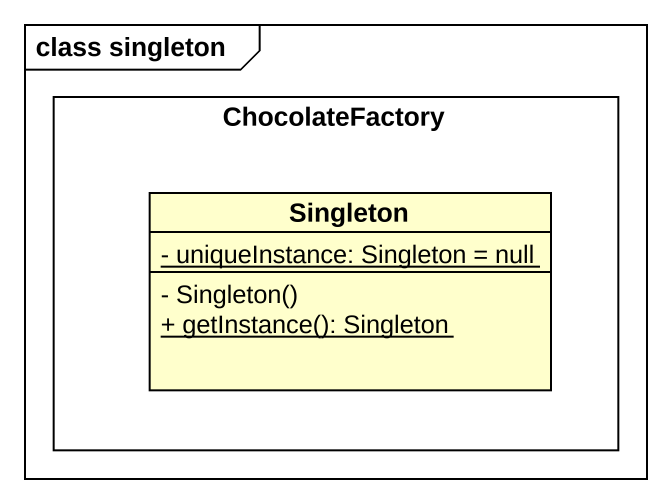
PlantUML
@startuml
mainframe class singleton
hide circle
hide empty members
skinparam classAttributeIconSize 0
rectangle ChocolateFactory {
  class Singleton {
    {static} - uniqueInstance: Singleton = null
    - Singleton()
    {static} + getInstance(): Singleton
  }
}
@enduml
